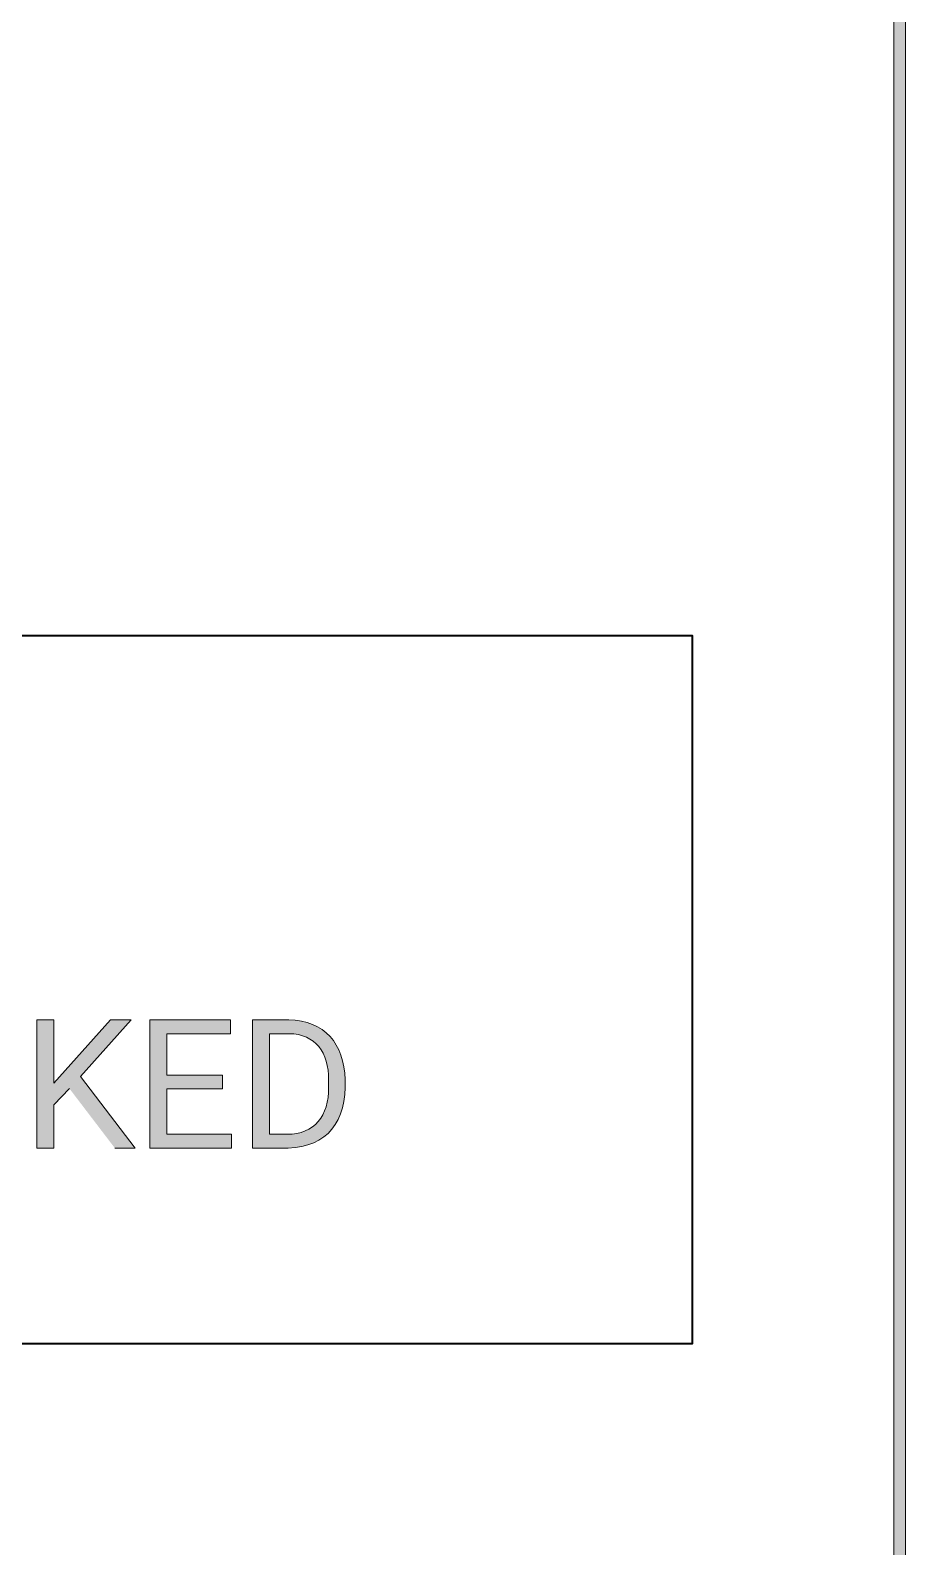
# Model space of a CAD drawing. Extents: x 3 to 1760, y 20 to 1040.
# Drawn here: x 1580.9 to 1656.4, y 361.5 to 492.2 of the extents above; entities that cross this region are included whole.
import ezdxf

# ---------------------------------------------------------------- set-up
doc = ezdxf.new("R2010")
doc.units = 0
doc.header["$MEASUREMENT"] = 0
doc.layers.add('Layer 1', color=7, linetype='Continuous', lineweight=0)

# ---------------------------------------------------------------- blocks, each defined once
blk = doc.blocks.new('Block_255')
at = {"layer": 'Layer 1', "true_color": 0x282c33, "transparency": 33554687}
h = blk.add_hatch(color=250, dxfattribs=at)
h.dxf.hatch_style = 2
edge = h.paths.add_edge_path()
edge.add_spline(control_points=[(1584.31, 400.98), (1584.31, 400.98), (1582.96, 399.58), (1582.96, 399.58), (1582.96, 399.58), (1582.96, 395.84), (1582.96, 395.84), (1582.96, 395.84), (1581.5, 395.84), (1581.5, 395.84), (1581.5, 395.84), (1581.5, 406.9), (1581.5, 406.9), (1581.5, 406.9), (1582.96, 406.9), (1582.96, 406.9), (1582.96, 406.9), (1582.96, 401.43), (1582.96, 401.43), (1582.96, 401.43), (1587.87, 406.9), (1587.87, 406.9), (1587.87, 406.9), (1589.64, 406.9), (1589.64, 406.9), (1589.64, 406.9), (1585.28, 402.01), (1585.28, 402.01), (1585.28, 402.01), (1589.98, 395.84), (1589.98, 395.84), (1589.98, 395.84), (1588.23, 395.84), (1588.23, 395.84)], knot_values=[0, 0, 0, 0, 1, 1, 1, 2, 2, 2, 3, 3, 3, 4, 4, 4, 5, 5, 5, 6, 6, 6, 7, 7, 7, 8, 8, 8, 9, 9, 9, 10, 10, 10, 11, 11, 11, 11], degree=3, periodic=0)
edge.add_line((1588.23, 395.84), (1584.31, 400.98))
h = blk.add_hatch(color=250, dxfattribs=at)
h.dxf.hatch_style = 2
edge = h.paths.add_edge_path()
edge.add_spline(control_points=[(1597.51, 400.95), (1597.51, 400.95), (1592.71, 400.95), (1592.71, 400.95), (1592.71, 400.95), (1592.71, 397.03), (1592.71, 397.03), (1592.71, 397.03), (1598.28, 397.03), (1598.28, 397.03), (1598.28, 397.03), (1598.28, 395.84), (1598.28, 395.84), (1598.28, 395.84), (1591.25, 395.84), (1591.25, 395.84), (1591.25, 395.84), (1591.25, 406.9), (1591.25, 406.9), (1591.25, 406.9), (1598.2, 406.9), (1598.2, 406.9), (1598.2, 406.9), (1598.2, 405.7), (1598.2, 405.7), (1598.2, 405.7), (1592.71, 405.7), (1592.71, 405.7), (1592.71, 405.7), (1592.71, 402.14), (1592.71, 402.14), (1592.71, 402.14), (1597.51, 402.14), (1597.51, 402.14), (1597.51, 402.14), (1597.51, 400.95), (1597.51, 400.95)], knot_values=[0, 0, 0, 0, 1, 1, 1, 2, 2, 2, 3, 3, 3, 4, 4, 4, 5, 5, 5, 6, 6, 6, 7, 7, 7, 8, 8, 8, 9, 9, 9, 10, 10, 10, 11, 11, 11, 12, 12, 12, 12], degree=3, periodic=0)
edge.add_line((1597.51, 400.95), (1597.51, 400.95))
h = blk.add_hatch(color=250, dxfattribs=at)
h.dxf.hatch_style = 2
edge = h.paths.add_edge_path()
edge.add_spline(control_points=[(1608.09, 401.74), (1608.22, 398.1), (1606.53, 395.95), (1603.16, 395.84), (1603.16, 395.84), (1600.1, 395.84), (1600.1, 395.84), (1600.1, 395.84), (1600.1, 406.9), (1600.1, 406.9), (1600.1, 406.9), (1603.22, 406.9), (1603.22, 406.9), (1606.32, 406.83), (1607.98, 404.86), (1608.09, 401.74)], knot_values=[0, 0, 0, 0, 1, 1, 1, 2, 2, 2, 3, 3, 3, 4, 4, 4, 5, 5, 5, 5], degree=3, periodic=0)
edge = h.paths.add_edge_path()
edge.add_spline(control_points=[(1606.65, 401.71), (1606.67, 404.08), (1605.52, 405.68), (1603.25, 405.7), (1603.25, 405.7), (1601.55, 405.7), (1601.55, 405.7), (1601.55, 405.7), (1601.55, 397.03), (1601.55, 397.03), (1601.55, 397.03), (1603.09, 397.03), (1603.09, 397.03), (1605.43, 397.03), (1606.68, 398.62), (1606.65, 401.07), (1606.65, 401.07), (1606.65, 401.71), (1606.65, 401.71)], knot_values=[0, 0, 0, 0, 1, 1, 1, 2, 2, 2, 3, 3, 3, 4, 4, 4, 5, 5, 5, 6, 6, 6, 6], degree=3, periodic=0)
edge.add_line((1606.65, 401.71), (1606.65, 401.71))
at = {"layer": 'Layer 1'}
for points, knots in [([(1584.31, 400.98), (1584.31, 400.98), (1582.96, 399.58), (1582.96, 399.58), (1582.96, 399.58), (1582.96, 395.84), (1582.96, 395.84), (1582.96, 395.84), (1581.5, 395.84), (1581.5, 395.84), (1581.5, 395.84), (1581.5, 406.9), (1581.5, 406.9), (1581.5, 406.9), (1582.96, 406.9), (1582.96, 406.9), (1582.96, 406.9), (1582.96, 401.43), (1582.96, 401.43), (1582.96, 401.43), (1587.87, 406.9), (1587.87, 406.9), (1587.87, 406.9), (1589.64, 406.9), (1589.64, 406.9), (1589.64, 406.9), (1585.28, 402.01), (1585.28, 402.01), (1585.28, 402.01), (1589.98, 395.84), (1589.98, 395.84), (1589.98, 395.84), (1588.23, 395.84), (1588.23, 395.84)], [0, 0, 0, 0, 1, 1, 1, 2, 2, 2, 3, 3, 3, 4, 4, 4, 5, 5, 5, 6, 6, 6, 7, 7, 7, 8, 8, 8, 9, 9, 9, 10, 10, 10, 11, 11, 11, 11]), ([(1597.51, 400.95), (1597.51, 400.95), (1592.71, 400.95), (1592.71, 400.95), (1592.71, 400.95), (1592.71, 397.03), (1592.71, 397.03), (1592.71, 397.03), (1598.28, 397.03), (1598.28, 397.03), (1598.28, 397.03), (1598.28, 395.84), (1598.28, 395.84), (1598.28, 395.84), (1591.25, 395.84), (1591.25, 395.84), (1591.25, 395.84), (1591.25, 406.9), (1591.25, 406.9), (1591.25, 406.9), (1598.2, 406.9), (1598.2, 406.9), (1598.2, 406.9), (1598.2, 405.7), (1598.2, 405.7), (1598.2, 405.7), (1592.71, 405.7), (1592.71, 405.7), (1592.71, 405.7), (1592.71, 402.14), (1592.71, 402.14), (1592.71, 402.14), (1597.51, 402.14), (1597.51, 402.14), (1597.51, 402.14), (1597.51, 400.95), (1597.51, 400.95)], [0, 0, 0, 0, 1, 1, 1, 2, 2, 2, 3, 3, 3, 4, 4, 4, 5, 5, 5, 6, 6, 6, 7, 7, 7, 8, 8, 8, 9, 9, 9, 10, 10, 10, 11, 11, 11, 12, 12, 12, 12]), ([(1608.09, 401.74), (1608.22, 398.1), (1606.53, 395.95), (1603.16, 395.84), (1603.16, 395.84), (1600.1, 395.84), (1600.1, 395.84), (1600.1, 395.84), (1600.1, 406.9), (1600.1, 406.9), (1600.1, 406.9), (1603.22, 406.9), (1603.22, 406.9), (1606.32, 406.83), (1607.98, 404.86), (1608.09, 401.74)], [0, 0, 0, 0, 1, 1, 1, 2, 2, 2, 3, 3, 3, 4, 4, 4, 5, 5, 5, 5]), ([(1606.65, 401.71), (1606.67, 404.08), (1605.52, 405.68), (1603.25, 405.7), (1603.25, 405.7), (1601.55, 405.7), (1601.55, 405.7), (1601.55, 405.7), (1601.55, 397.03), (1601.55, 397.03), (1601.55, 397.03), (1603.09, 397.03), (1603.09, 397.03), (1605.43, 397.03), (1606.68, 398.62), (1606.65, 401.07), (1606.65, 401.07), (1606.65, 401.71), (1606.65, 401.71)], [0, 0, 0, 0, 1, 1, 1, 2, 2, 2, 3, 3, 3, 4, 4, 4, 5, 5, 5, 6, 6, 6, 6])]:
    blk.add_open_spline(points, degree=3, knots=knots, dxfattribs=at)
blk = doc.blocks.new('Block_254')
at = {"layer": 'Layer 1'}
blk.add_blockref('Block_255', (0, 0), dxfattribs=at)
blk = doc.blocks.new('Block_249')
at = {"layer": 'Layer 1'}
blk.add_blockref('Block_254', (0, 0), dxfattribs=at)
blk = doc.blocks.new('Block_0')
at = {"layer": 'Layer 1', "true_color": 0x666666, "transparency": 33554687}
h = blk.add_hatch(color=251, dxfattribs=at)
h.dxf.hatch_style = 2
edge = h.paths.add_edge_path()
edge.add_spline(control_points=[(1650.88, 753.4), (1650.88, 753.4), (1651.88, 753.16), (1651.88, 753.16), (1651.88, 753.16), (1652.83, 752.76), (1652.83, 752.76), (1652.83, 752.76), (1653.7, 752.24), (1653.7, 752.24), (1653.7, 752.24), (1654.46, 751.58), (1654.46, 751.58), (1654.46, 751.58), (1655.13, 750.8), (1655.13, 750.8), (1655.13, 750.8), (1655.66, 749.93), (1655.66, 749.93), (1655.66, 749.93), (1656.06, 748.99), (1656.06, 748.99), (1656.06, 748.99), (1656.29, 747.99), (1656.29, 747.99), (1656.29, 747.99), (1656.36, 746.99), (1656.36, 746.99), (1656.36, 746.99), (1656.36, 694.73), (1656.36, 694.73), (1656.36, 694.73), (1655.36, 694.73), (1655.36, 694.73), (1655.36, 694.73), (1655.36, 746.95), (1655.36, 746.95), (1655.36, 746.95), (1655.29, 747.83), (1655.29, 747.83), (1655.29, 747.83), (1655.09, 748.67), (1655.09, 748.67), (1655.09, 748.67), (1654.76, 749.47), (1654.76, 749.47), (1654.76, 749.47), (1654.31, 750.2), (1654.31, 750.2), (1654.31, 750.2), (1653.74, 750.86), (1653.74, 750.86), (1653.74, 750.86), (1653.09, 751.43), (1653.09, 751.43), (1653.09, 751.43), (1652.35, 751.88), (1652.35, 751.88), (1652.35, 751.88), (1651.55, 752.21), (1651.55, 752.21), (1651.55, 752.21), (1650.72, 752.41), (1650.72, 752.41), (1650.72, 752.41), (1649.84, 752.49), (1649.84, 752.49), (1649.84, 752.49), (1616.36, 752.49), (1616.36, 752.49), (1616.36, 752.49), (1616.36, 753.49), (1616.36, 753.49), (1616.36, 753.49), (1649.88, 753.49), (1649.88, 753.49), (1649.88, 753.49), (1650.88, 753.4), (1650.88, 753.4)], knot_values=[0, 0, 0, 0, 1, 1, 1, 2, 2, 2, 3, 3, 3, 4, 4, 4, 5, 5, 5, 6, 6, 6, 7, 7, 7, 8, 8, 8, 9, 9, 9, 10, 10, 10, 11, 11, 11, 12, 12, 12, 13, 13, 13, 14, 14, 14, 15, 15, 15, 16, 16, 16, 17, 17, 17, 18, 18, 18, 19, 19, 19, 20, 20, 20, 21, 21, 21, 22, 22, 22, 23, 23, 23, 24, 24, 24, 25, 25, 25, 26, 26, 26, 26], degree=3, periodic=0)
edge = h.paths.add_edge_path()
edge.add_spline(control_points=[(1656.38, 145.98), (1656.38, 145.98), (1656.3, 144.98), (1656.3, 144.98), (1656.3, 144.98), (1656.05, 143.98), (1656.05, 143.98), (1656.05, 143.98), (1655.65, 143.05), (1655.65, 143.05), (1655.65, 143.05), (1655.13, 142.18), (1655.13, 142.18), (1655.13, 142.18), (1654.46, 141.4), (1654.46, 141.4), (1654.46, 141.4), (1653.69, 140.74), (1653.69, 140.74), (1653.69, 140.74), (1652.81, 140.21), (1652.81, 140.21), (1652.81, 140.21), (1651.87, 139.83), (1651.87, 139.83), (1651.87, 139.83), (1650.87, 139.59), (1650.87, 139.59), (1650.87, 139.59), (1649.87, 139.51), (1649.87, 139.51), (1649.87, 139.51), (1514.37, 139.51), (1514.37, 139.51), (1514.37, 139.51), (1514.37, 140.51), (1514.37, 140.51), (1514.37, 140.51), (1649.84, 140.51), (1649.84, 140.51), (1649.84, 140.51), (1650.72, 140.58), (1650.72, 140.58), (1650.72, 140.58), (1651.56, 140.78), (1651.56, 140.78), (1651.56, 140.78), (1652.36, 141.11), (1652.36, 141.11), (1652.36, 141.11), (1653.09, 141.56), (1653.09, 141.56), (1653.09, 141.56), (1653.74, 142.12), (1653.74, 142.12), (1653.74, 142.12), (1654.31, 142.79), (1654.31, 142.79), (1654.31, 142.79), (1654.76, 143.52), (1654.76, 143.52), (1654.76, 143.52), (1655.09, 144.32), (1655.09, 144.32), (1655.09, 144.32), (1655.29, 145.16), (1655.29, 145.16), (1655.29, 145.16), (1655.36, 146.04), (1655.36, 146.04), (1655.36, 146.04), (1655.36, 601.44), (1655.36, 601.44), (1655.36, 601.44), (1656.36, 601.44), (1656.36, 601.44), (1656.36, 601.44), (1656.38, 145.98), (1656.38, 145.98)], knot_values=[0, 0, 0, 0, 1, 1, 1, 2, 2, 2, 3, 3, 3, 4, 4, 4, 5, 5, 5, 6, 6, 6, 7, 7, 7, 8, 8, 8, 9, 9, 9, 10, 10, 10, 11, 11, 11, 12, 12, 12, 13, 13, 13, 14, 14, 14, 15, 15, 15, 16, 16, 16, 17, 17, 17, 18, 18, 18, 19, 19, 19, 20, 20, 20, 21, 21, 21, 22, 22, 22, 23, 23, 23, 24, 24, 24, 25, 25, 25, 26, 26, 26, 26], degree=3, periodic=0)
at = {"layer": 'Layer 1', "color": 251, "lineweight": 0, "true_color": 0x666666}
blk.add_open_spline([(1656.38, 145.98), (1656.38, 145.98), (1656.3, 144.98), (1656.3, 144.98), (1656.3, 144.98), (1656.05, 143.98), (1656.05, 143.98), (1656.05, 143.98), (1655.65, 143.05), (1655.65, 143.05), (1655.65, 143.05), (1655.13, 142.18), (1655.13, 142.18), (1655.13, 142.18), (1654.46, 141.4), (1654.46, 141.4), (1654.46, 141.4), (1653.69, 140.74), (1653.69, 140.74), (1653.69, 140.74), (1652.81, 140.21), (1652.81, 140.21), (1652.81, 140.21), (1651.87, 139.83), (1651.87, 139.83), (1651.87, 139.83), (1650.87, 139.59), (1650.87, 139.59), (1650.87, 139.59), (1649.87, 139.51), (1649.87, 139.51), (1649.87, 139.51), (1514.37, 139.51), (1514.37, 139.51), (1514.37, 139.51), (1514.37, 140.51), (1514.37, 140.51), (1514.37, 140.51), (1649.84, 140.51), (1649.84, 140.51), (1649.84, 140.51), (1650.72, 140.58), (1650.72, 140.58), (1650.72, 140.58), (1651.56, 140.78), (1651.56, 140.78), (1651.56, 140.78), (1652.36, 141.11), (1652.36, 141.11), (1652.36, 141.11), (1653.09, 141.56), (1653.09, 141.56), (1653.09, 141.56), (1653.74, 142.12), (1653.74, 142.12), (1653.74, 142.12), (1654.31, 142.79), (1654.31, 142.79), (1654.31, 142.79), (1654.76, 143.52), (1654.76, 143.52), (1654.76, 143.52), (1655.09, 144.32), (1655.09, 144.32), (1655.09, 144.32), (1655.29, 145.16), (1655.29, 145.16), (1655.29, 145.16), (1655.36, 146.04), (1655.36, 146.04), (1655.36, 146.04), (1655.36, 601.44), (1655.36, 601.44), (1655.36, 601.44), (1656.36, 601.44), (1656.36, 601.44), (1656.36, 601.44), (1656.38, 145.98), (1656.38, 145.98)], degree=3, knots=[0, 0, 0, 0, 1, 1, 1, 2, 2, 2, 3, 3, 3, 4, 4, 4, 5, 5, 5, 6, 6, 6, 7, 7, 7, 8, 8, 8, 9, 9, 9, 10, 10, 10, 11, 11, 11, 12, 12, 12, 13, 13, 13, 14, 14, 14, 15, 15, 15, 16, 16, 16, 17, 17, 17, 18, 18, 18, 19, 19, 19, 20, 20, 20, 21, 21, 21, 22, 22, 22, 23, 23, 23, 24, 24, 24, 25, 25, 25, 26, 26, 26, 26], dxfattribs=at)
at = {"layer": 'Layer 1', "color": 18, "lineweight": 35, "true_color": 0x000000}
blk.add_open_spline([(1398.01, 440), (1398.01, 440), (1638.01, 440), (1638.01, 440), (1638.01, 440), (1638.01, 379), (1638.01, 379), (1638.01, 379), (1398.01, 379), (1398.01, 379), (1398.01, 379), (1398.01, 440), (1398.01, 440)], degree=3, knots=[0, 0, 0, 0, 1, 1, 1, 2, 2, 2, 3, 3, 3, 4, 4, 4, 4], dxfattribs=at)
at = {"layer": 'Layer 1'}
blk.add_blockref('Block_249', (0, 0), dxfattribs=at)

msp = doc.modelspace()

# ---------------------------------------------------------------- block references
at = {"layer": 'Layer 1'}
msp.add_blockref('Block_0', (0, 0), dxfattribs=at)

doc.saveas('drawing.dxf')
